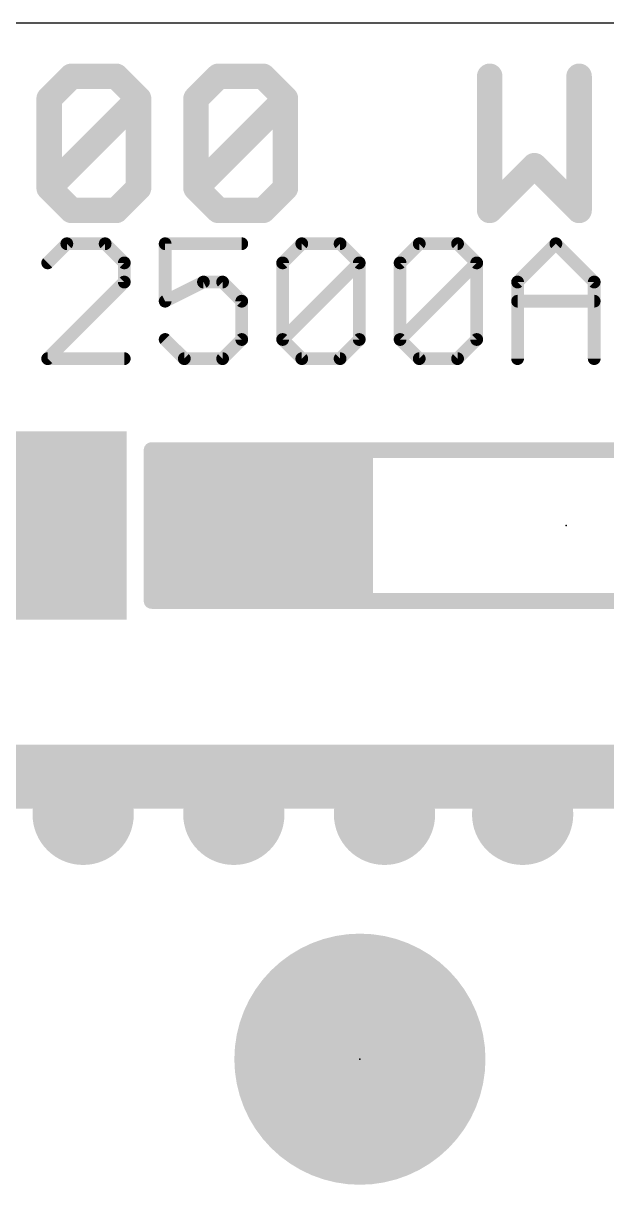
# Model space of a CAD drawing. Extents: x -4.9 to 29.4, y -4.6 to 44.6.
# Drawn here: x 16.37 to 21.02, y 30.75 to 40 of the extents above; entities that cross this region are included whole.
import ezdxf

# ---------------------------------------------------------------- set-up
doc = ezdxf.new("R2010")
doc.units = 0
for name, color, linetype in [('1', 12, 'CONTINUOUS'), ('18', 110, 'CONTINUOUS'), ('20', 53, 'CONTINUOUS'), ('21', 40, 'CONTINUOUS'), ('23', 53, 'CONTINUOUS'), ('27', 253, 'CONTINUOUS'), ('39', 12, 'CONTINUOUS'), ('41', 12, 'CONTINUOUS')]:
    doc.layers.add(name, color=color, linetype=linetype)

# ---------------------------------------------------------------- blocks, each defined once
blk = doc.blocks.new('PIE')
at = {"const_width": 0.5}
blk.add_lwpolyline([(0, -0.25, 1), (0, 0.25, 1), (0, -0.25)], format="xyb", dxfattribs=at)
blk = doc.blocks.new('RECT')
blk.add_solid([(-0.5, -0.5), (0.5, -0.5), (-0.5, 0.5), (0.5, 0.5)])
blk = doc.blocks.new('ROUNDV')
at = {"const_width": 0.5}
blk.add_lwpolyline([(0, -0.25, 1), (0, 0.25, 1), (0, -0.25)], format="xyb", dxfattribs=at)

msp = doc.modelspace()

# ---------------------------------------------------------------- linework, layer by layer
at = {"layer": '1', "const_width": 0.508}
for points in [[(15.392, 36.008), (16.692, 36.008)], [(16.692, 36.008), (16.692, 36)], [(15.619, 34), (26, 34)]]:
    msp.add_lwpolyline(points, dxfattribs=at)
at = {"layer": '1', "const_width": 0.254}
for points in [[(16.819, 36.008, 1), (16.565, 36.008)], [(16.692, 35.881, 1), (16.692, 36.135)], [(16.565, 36, 1), (16.819, 36)]]:
    msp.add_lwpolyline(points, format="xyb", dxfattribs=at)
at = {"layer": '20'}
msp.add_line((23, 40), (3, 40), dxfattribs=at)
at = {"layer": '21'}
for points, const_width in [([(16.5755, 39.3994), (16.7534, 39.5773)], 0.2032), ([(16.7534, 39.5773), (17.1093, 39.5773)], 0.2032), ([(17.1093, 39.5773), (17.2873, 39.3994)], 0.2032), ([(17.7449, 39.3994), (17.9228, 39.5773)], 0.2032), ([(17.9228, 39.5773), (18.2787, 39.5773)], 0.2032), ([(18.2787, 39.5773), (18.4567, 39.3994)], 0.2032), ([(20.0837, 39.5773), (20.0837, 38.5096)], 0.2032), ([(20.7955, 38.5096), (20.7955, 39.5773)], 0.2032), ([(16.5755, 38.6876), (16.5755, 39.3994)], 0.2032), ([(16.5755, 38.6876), (17.2873, 39.3994)], 0.2032), ([(17.2873, 39.3994), (17.2873, 38.6876)], 0.2032), ([(17.7449, 38.6876), (17.7449, 39.3994)], 0.2032), ([(17.7449, 38.6876), (18.4567, 39.3994)], 0.2032), ([(18.4567, 39.3994), (18.4567, 38.6876)], 0.2032), ([(20.0837, 38.5096), (20.4396, 38.8655)], 0.2032), ([(20.4396, 38.8655), (20.7955, 38.5096)], 0.2032), ([(16.7534, 38.5096), (16.5755, 38.6876)], 0.2032), ([(17.2873, 38.6876), (17.1093, 38.5096)], 0.2032), ([(17.9228, 38.5096), (17.7449, 38.6876)], 0.2032), ([(18.4567, 38.6876), (18.2787, 38.5096)], 0.2032), ([(17.1093, 38.5096), (16.7534, 38.5096)], 0.2032), ([(18.2787, 38.5096), (17.9228, 38.5096)], 0.2032), ([(17.392, 35.4), (17.392, 36.6)], 0.127), ([(17.392, 36.6), (19.092, 36.6)], 0.127), ([(23.992, 36.6), (17.392, 36.6)], 0.127), ([(17.392, 36.576), (19.092, 36.576)], 0.127), ([(19.092, 36.6), (19.092, 35.4)], 0.127), ([(17.392, 36.449), (19.092, 36.449)], 0.127), ([(17.392, 36.322), (19.092, 36.322)], 0.127), ([(17.392, 36.195), (19.092, 36.195)], 0.127), ([(17.392, 36.068), (19.092, 36.068)], 0.127), ([(17.392, 35.941), (19.092, 35.941)], 0.127), ([(17.392, 35.814), (19.092, 35.814)], 0.127), ([(17.392, 35.687), (19.092, 35.687)], 0.127), ([(17.392, 35.56), (19.092, 35.56)], 0.127), ([(17.392, 35.433), (19.092, 35.433)], 0.127), ([(19.092, 35.4), (17.392, 35.4)], 0.127), ([(23.992, 35.4), (17.392, 35.4)], 0.127)]:
    msp.add_lwpolyline(points, dxfattribs=dict(at, const_width=const_width))
for points, const_width in [([(16.7534, 39.6281, 1), (16.7534, 39.5265)], 0.1016), ([(16.7893, 39.5414, 1), (16.7175, 39.6132)], 0.1016), ([(17.1452, 39.6132, 1), (17.0734, 39.5414)], 0.1016), ([(17.1093, 39.5265, 1), (17.1093, 39.6281)], 0.1016), ([(17.9228, 39.6281, 1), (17.9228, 39.5265)], 0.1016), ([(17.9587, 39.5414, 1), (17.8869, 39.6132)], 0.1016), ([(18.3146, 39.6132, 1), (18.2428, 39.5414)], 0.1016), ([(18.2787, 39.5265, 1), (18.2787, 39.6281)], 0.1016), ([(20.1345, 39.5773, 1), (20.0329, 39.5773)], 0.1016), ([(20.8463, 39.5773, 1), (20.7447, 39.5773)], 0.1016), ([(16.6263, 39.3994, 1), (16.5247, 39.3994)], 0.1016), ([(17.3381, 39.3994, 1), (17.2365, 39.3994)], 0.1016), ([(17.3232, 39.3634, 1), (17.2513, 39.4353)], 0.1016), ([(17.7957, 39.3994, 1), (17.6941, 39.3994)], 0.1016), ([(18.5075, 39.3994, 1), (18.4059, 39.3994)], 0.1016), ([(18.4926, 39.3634, 1), (18.4207, 39.4353)], 0.1016), ([(16.5395, 39.4353, 1), (16.6114, 39.3634)], 0.1016), ([(17.2513, 39.3634, 1), (17.3232, 39.4353)], 0.1016), ([(17.7089, 39.4353, 1), (17.7808, 39.3634)], 0.1016), ([(18.4207, 39.3634, 1), (18.4926, 39.4353)], 0.1016), ([(20.4755, 38.9014, 1), (20.4036, 38.8296)], 0.1016), ([(20.4755, 38.8296, 1), (20.4036, 38.9014)], 0.1016), ([(16.6114, 38.7235, 1), (16.5395, 38.6516)], 0.1016), ([(16.5395, 38.7235, 1), (16.6114, 38.6516)], 0.1016), ([(17.3232, 38.6516, 1), (17.2513, 38.7235)], 0.1016), ([(17.7808, 38.7235, 1), (17.7089, 38.6516)], 0.1016), ([(17.7089, 38.7235, 1), (17.7808, 38.6516)], 0.1016), ([(18.4926, 38.6516, 1), (18.4207, 38.7235)], 0.1016), ([(16.5247, 38.6876, 1), (16.6263, 38.6876)], 0.1016), ([(17.2365, 38.6876, 1), (17.3381, 38.6876)], 0.1016), ([(17.6941, 38.6876, 1), (17.7957, 38.6876)], 0.1016), ([(18.4059, 38.6876, 1), (18.5075, 38.6876)], 0.1016), ([(16.7534, 38.5604, 1), (16.7534, 38.4588)], 0.1016), ([(16.7175, 38.4737, 1), (16.7893, 38.5455)], 0.1016), ([(17.0734, 38.5455, 1), (17.1452, 38.4737)], 0.1016), ([(17.1093, 38.4588, 1), (17.1093, 38.5604)], 0.1016), ([(17.9228, 38.5604, 1), (17.9228, 38.4588)], 0.1016), ([(17.8869, 38.4737, 1), (17.9587, 38.5455)], 0.1016), ([(18.2428, 38.5455, 1), (18.3146, 38.4737)], 0.1016), ([(18.2787, 38.4588, 1), (18.2787, 38.5604)], 0.1016), ([(20.0477, 38.5455, 1), (20.1196, 38.4737)], 0.1016), ([(20.7595, 38.4737, 1), (20.8314, 38.5455)], 0.1016), ([(20.0329, 38.5096, 1), (20.1345, 38.5096)], 0.1016), ([(20.7447, 38.5096, 1), (20.8463, 38.5096)], 0.1016), ([(17.392, 36.6318, 1), (17.392, 36.5682)], 0.0635), ([(17.392, 36.6318, 1), (17.392, 36.5682)], 0.0635), ([(17.4237, 36.6, 1), (17.3603, 36.6)], 0.0635), ([(17.392, 36.6078, 1), (17.392, 36.5442)], 0.0635), ([(19.1238, 36.6, 1), (19.0603, 36.6)], 0.0635), ([(19.092, 36.5682, 1), (19.092, 36.6318)], 0.0635), ([(19.092, 36.5442, 1), (19.092, 36.6078)], 0.0635), ([(17.392, 36.4808, 1), (17.392, 36.4173)], 0.0635), ([(19.092, 36.4173, 1), (19.092, 36.4808)], 0.0635), ([(17.392, 36.3538, 1), (17.392, 36.2903)], 0.0635), ([(19.092, 36.2903, 1), (19.092, 36.3538)], 0.0635), ([(17.392, 36.2268, 1), (17.392, 36.1632)], 0.0635), ([(19.092, 36.1632, 1), (19.092, 36.2268)], 0.0635), ([(17.392, 36.0998, 1), (17.392, 36.0363)], 0.0635), ([(19.092, 36.0363, 1), (19.092, 36.0998)], 0.0635), ([(17.392, 35.9728, 1), (17.392, 35.9093)], 0.0635), ([(19.092, 35.9093, 1), (19.092, 35.9728)], 0.0635), ([(17.392, 35.8458, 1), (17.392, 35.7822)], 0.0635), ([(19.092, 35.7822, 1), (19.092, 35.8458)], 0.0635), ([(17.392, 35.7188, 1), (17.392, 35.6553)], 0.0635), ([(19.092, 35.6553, 1), (19.092, 35.7188)], 0.0635), ([(17.392, 35.5918, 1), (17.392, 35.5282)], 0.0635), ([(19.092, 35.5282, 1), (19.092, 35.5918)], 0.0635), ([(17.392, 35.4648, 1), (17.392, 35.4012)], 0.0635), ([(17.392, 35.4318, 1), (17.392, 35.3682)], 0.0635), ([(17.392, 35.4318, 1), (17.392, 35.3682)], 0.0635), ([(17.3603, 35.4, 1), (17.4237, 35.4)], 0.0635), ([(19.0603, 35.4, 1), (19.1238, 35.4)], 0.0635), ([(19.092, 35.4012, 1), (19.092, 35.4648)], 0.0635), ([(19.092, 35.3682, 1), (19.092, 35.4318)], 0.0635)]:
    msp.add_lwpolyline(points, format="xyb", dxfattribs=dict(at, const_width=const_width))
at = {"layer": '23'}
for p in [(20.692, 36), (19.05, 31.75)]:
    msp.add_point(p, dxfattribs=at)
at = {"layer": '27', "const_width": 0.1016}
for points in [[(16.7161, 38.244), (16.5635, 38.0915)], [(17.0211, 38.244), (16.7161, 38.244)], [(17.1736, 38.0915), (17.0211, 38.244)], [(18.1092, 38.244), (17.499, 38.244)], [(17.499, 38.244), (17.499, 37.7864)], [(18.4346, 38.0915), (18.5871, 38.244)], [(18.5871, 38.244), (18.8922, 38.244)], [(18.8922, 38.244), (19.0447, 38.0915)], [(19.3701, 38.0915), (19.5226, 38.244)], [(19.5226, 38.244), (19.8277, 38.244)], [(19.8277, 38.244), (19.9802, 38.0915)], [(20.3056, 37.9389), (20.6107, 38.244)], [(20.6107, 38.244), (20.9157, 37.9389)], [(17.1736, 37.9389), (17.1736, 38.0915)], [(18.4346, 37.4813), (18.4346, 38.0915)], [(18.4346, 37.4813), (19.0447, 38.0915)], [(19.0447, 38.0915), (19.0447, 37.4813)], [(19.3701, 37.4813), (19.3701, 38.0915)], [(19.3701, 37.4813), (19.9802, 38.0915)], [(19.9802, 38.0915), (19.9802, 37.4813)], [(16.5635, 37.3288), (17.1736, 37.9389)], [(17.499, 37.7864), (17.8041, 37.9389)], [(17.8041, 37.9389), (17.9566, 37.9389)], [(17.9566, 37.9389), (18.1092, 37.7864)], [(20.3056, 37.3288), (20.3056, 37.9389)], [(20.9157, 37.9389), (20.9157, 37.3288)], [(18.1092, 37.7864), (18.1092, 37.4813)], [(20.3056, 37.7864), (20.9157, 37.7864)], [(17.6516, 37.3288), (17.499, 37.4813)], [(18.1092, 37.4813), (17.9566, 37.3288)], [(18.5871, 37.3288), (18.4346, 37.4813)], [(19.0447, 37.4813), (18.8922, 37.3288)], [(19.5226, 37.3288), (19.3701, 37.4813)], [(19.9802, 37.4813), (19.8277, 37.3288)], [(17.1736, 37.3288), (16.5635, 37.3288)], [(17.9566, 37.3288), (17.6516, 37.3288)], [(18.8922, 37.3288), (18.5871, 37.3288)], [(19.8277, 37.3288), (19.5226, 37.3288)]]:
    msp.add_lwpolyline(points, dxfattribs=at)
at = {"layer": '27', "const_width": 0.0508}
for points in [[(16.7161, 38.2694, 1), (16.7161, 38.2186)], [(16.734, 38.226, 1), (16.6981, 38.2619)], [(17.0391, 38.2619, 1), (17.0032, 38.226)], [(17.0211, 38.2186, 1), (17.0211, 38.2694)], [(17.499, 38.2694, 1), (17.499, 38.2186)], [(17.5244, 38.244, 1), (17.4736, 38.244)], [(18.1092, 38.2186, 1), (18.1092, 38.2694)], [(18.5871, 38.2694, 1), (18.5871, 38.2186)], [(18.6051, 38.226, 1), (18.5691, 38.2619)], [(18.9101, 38.2619, 1), (18.8742, 38.226)], [(18.8922, 38.2186, 1), (18.8922, 38.2694)], [(19.5226, 38.2694, 1), (19.5226, 38.2186)], [(19.5406, 38.226, 1), (19.5047, 38.2619)], [(19.8456, 38.2619, 1), (19.8097, 38.226)], [(19.8277, 38.2186, 1), (19.8277, 38.2694)], [(20.6286, 38.2619, 1), (20.5927, 38.226)], [(20.6286, 38.226, 1), (20.5927, 38.2619)], [(16.5456, 38.1094, 1), (16.5815, 38.0735)], [(17.199, 38.0915, 1), (17.1482, 38.0915)], [(17.1557, 38.0735, 1), (17.1916, 38.1094)], [(18.46, 38.0915, 1), (18.4092, 38.0915)], [(18.4166, 38.1094, 1), (18.4525, 38.0735)], [(19.0701, 38.0915, 1), (19.0193, 38.0915)], [(19.0626, 38.0735, 1), (19.0267, 38.1094)], [(19.0267, 38.0735, 1), (19.0626, 38.1094)], [(19.3955, 38.0915, 1), (19.3447, 38.0915)], [(19.3521, 38.1094, 1), (19.388, 38.0735)], [(20.0056, 38.0915, 1), (19.9548, 38.0915)], [(19.9982, 38.0735, 1), (19.9622, 38.1094)], [(19.9622, 38.0735, 1), (19.9982, 38.1094)], [(17.1482, 37.9389, 1), (17.199, 37.9389)], [(17.1916, 37.921, 1), (17.1557, 37.9569)], [(17.8041, 37.9643, 1), (17.8041, 37.9135)], [(17.8155, 37.9162, 1), (17.7927, 37.9616)], [(17.9746, 37.9569, 1), (17.9387, 37.921)], [(17.9566, 37.9135, 1), (17.9566, 37.9643)], [(20.331, 37.9389, 1), (20.2802, 37.9389)], [(20.2876, 37.9569, 1), (20.3236, 37.921)], [(20.9411, 37.9389, 1), (20.8903, 37.9389)], [(20.8978, 37.921, 1), (20.9337, 37.9569)], [(17.4877, 37.8091, 1), (17.5104, 37.7637)], [(18.1346, 37.7864, 1), (18.0838, 37.7864)], [(20.3056, 37.8118, 1), (20.3056, 37.761)], [(20.9157, 37.761, 1), (20.9157, 37.8118)], [(17.4736, 37.7864, 1), (17.5244, 37.7864)], [(18.0912, 37.7684, 1), (18.1271, 37.8044)], [(17.517, 37.4993, 1), (17.4811, 37.4634)], [(18.0838, 37.4813, 1), (18.1346, 37.4813)], [(18.1271, 37.4634, 1), (18.0912, 37.4993)], [(18.4525, 37.4993, 1), (18.4166, 37.4634)], [(18.4166, 37.4993, 1), (18.4525, 37.4634)], [(18.4092, 37.4813, 1), (18.46, 37.4813)], [(19.0193, 37.4813, 1), (19.0701, 37.4813)], [(19.0626, 37.4634, 1), (19.0267, 37.4993)], [(19.388, 37.4993, 1), (19.3521, 37.4634)], [(19.3521, 37.4993, 1), (19.388, 37.4634)], [(19.3447, 37.4813, 1), (19.3955, 37.4813)], [(19.9548, 37.4813, 1), (20.0056, 37.4813)], [(19.9982, 37.4634, 1), (19.9622, 37.4993)], [(16.5635, 37.3542, 1), (16.5635, 37.3034)], [(16.5456, 37.3468, 1), (16.5815, 37.3108)], [(17.1736, 37.3034, 1), (17.1736, 37.3542)], [(17.6516, 37.3542, 1), (17.6516, 37.3034)], [(17.6336, 37.3108, 1), (17.6695, 37.3468)], [(17.9387, 37.3468, 1), (17.9746, 37.3108)], [(17.9566, 37.3034, 1), (17.9566, 37.3542)], [(18.5871, 37.3542, 1), (18.5871, 37.3034)], [(18.5691, 37.3108, 1), (18.6051, 37.3468)], [(18.8742, 37.3468, 1), (18.9101, 37.3108)], [(18.8922, 37.3034, 1), (18.8922, 37.3542)], [(19.5226, 37.3542, 1), (19.5226, 37.3034)], [(19.5047, 37.3108, 1), (19.5406, 37.3468)], [(19.8097, 37.3468, 1), (19.8456, 37.3108)], [(19.8277, 37.3034, 1), (19.8277, 37.3542)], [(20.2802, 37.3288, 1), (20.331, 37.3288)], [(20.8903, 37.3288, 1), (20.9411, 37.3288)]]:
    msp.add_lwpolyline(points, format="xyb", dxfattribs=at)
at = {"layer": '39'}
for points, const_width in [([(19.05, 32.5, 0.4142), (18.3, 31.75)], 0.5), ([(19.8, 31.75, 0.4142), (19.05, 32.5)], 0.5), ([(19.05, 32.625, 1), (19.05, 32.375)], 0.25), ([(19.05, 32.375, 1), (19.05, 32.625)], 0.25), ([(18.3, 31.75, 0.4142), (19.05, 31)], 0.5), ([(18.425, 31.75, 1), (18.175, 31.75)], 0.25), ([(19.05, 31, 0.4142), (19.8, 31.75)], 0.5), ([(19.925, 31.75, 1), (19.675, 31.75)], 0.25), ([(18.175, 31.75, 1), (18.425, 31.75)], 0.25), ([(19.675, 31.75, 1), (19.925, 31.75)], 0.25), ([(19.05, 31.125, 1), (19.05, 30.875)], 0.25), ([(19.05, 30.875, 1), (19.05, 31.125)], 0.25)]:
    msp.add_lwpolyline(points, format="xyb", dxfattribs=dict(at, const_width=const_width))
at = {"layer": '41'}
for points, const_width in [([(19.05, 32.5, 0.4142), (18.3, 31.75)], 0.5), ([(19.8, 31.75, 0.4142), (19.05, 32.5)], 0.5), ([(19.05, 32.625, 1), (19.05, 32.375)], 0.25), ([(19.05, 32.375, 1), (19.05, 32.625)], 0.25), ([(18.3, 31.75, 0.4142), (19.05, 31)], 0.5), ([(18.425, 31.75, 1), (18.175, 31.75)], 0.25), ([(19.05, 31, 0.4142), (19.8, 31.75)], 0.5), ([(19.925, 31.75, 1), (19.675, 31.75)], 0.25), ([(18.175, 31.75, 1), (18.425, 31.75)], 0.25), ([(19.675, 31.75, 1), (19.925, 31.75)], 0.25), ([(19.05, 31.125, 1), (19.05, 30.875)], 0.25), ([(19.05, 30.875, 1), (19.05, 31.125)], 0.25)]:
    msp.add_lwpolyline(points, format="xyb", dxfattribs=dict(at, const_width=const_width))

# ---------------------------------------------------------------- block references
at = {"layer": '1', "yscale": 1.5, "rotation": 180}
msp.add_blockref('RECT', (16.692, 36), dxfattribs=at)
at = {"layer": '1'}
msp.add_blockref('PIE', (19.05, 31.75), dxfattribs=at)
at = {"layer": '18', "xscale": 0.8064, "yscale": 0.8064}
for p in [(16.846, 33.7), (16.846, 33.7), (18.046, 33.7), (18.046, 33.7), (19.246, 33.7), (19.246, 33.7), (20.346, 33.7), (20.346, 33.7)]:
    msp.add_blockref('ROUNDV', p, dxfattribs=at)

doc.saveas('drawing.dxf')
